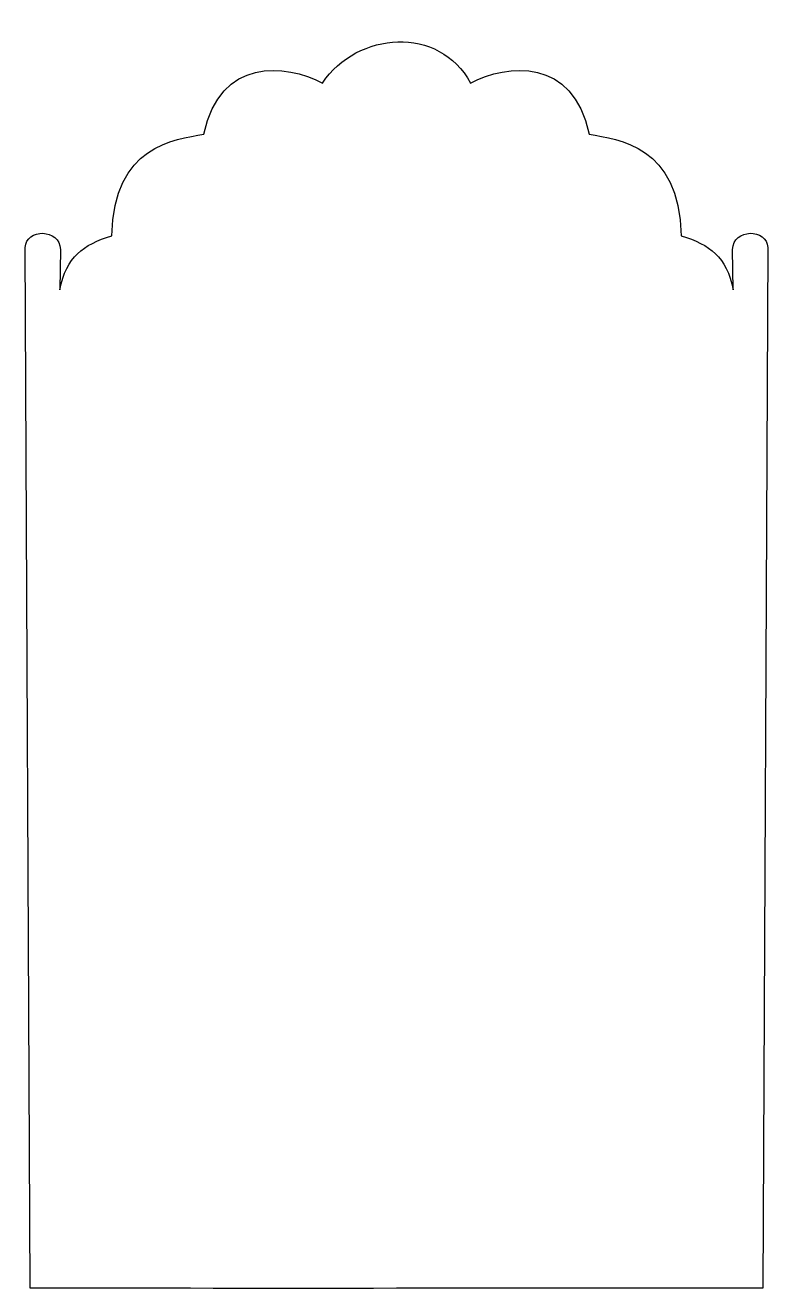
# Model space of a CAD drawing. Header units: centimetres. Extents: x -3.73 to 1.32, y -0.53 to 8.06.
import ezdxf

# ---------------------------------------------------------------- set-up
doc = ezdxf.new("R2010")
doc.units = ezdxf.units.CM
doc.header["$MEASUREMENT"] = 0
doc.layers.add('Layer 1', color=7, linetype='Continuous')

msp = doc.modelspace()

# ---------------------------------------------------------------- linework, layer by layer
at = {"layer": 'Layer 1', "color": 46}
msp.add_open_spline([(-1.70436, 7.66896), (-1.95548, 7.79902), (-2.39883, 7.84697), (-2.51211, 7.32107), (-2.51211, 7.32107), (-2.7097, 7.28433), (-3.12487, 7.24513), (-3.13614, 6.63142), (-3.13614, 6.63142), (-3.33492, 6.56833), (-3.44392, 6.49023), (-3.49077, 6.26373), (-3.49077, 6.26373), (-3.49077, 6.26373), (-3.48635, 6.53808), (-3.48635, 6.53808), (-3.48635, 6.53808), (-3.48926, 6.67987), (-3.72118, 6.68347), (-3.72528, 6.55034), (-3.72528, 6.55034), (-3.72528, 6.55034), (-3.69259, -0.52104), (-3.69259, -0.52104), (-3.69259, -0.52104), (-2.03205, -0.52563), (-0.37152, -0.52138), (1.28902, -0.52104), (1.28902, -0.52104), (1.28902, -0.52104), (1.3217, 6.55034), (1.3217, 6.55034), (1.3217, 6.55034), (1.31761, 6.68347), (1.08569, 6.67987), (1.08278, 6.53808), (1.08278, 6.53808), (1.08278, 6.53808), (1.0872, 6.26373), (1.0872, 6.26373), (1.0872, 6.26373), (1.04035, 6.49023), (0.93135, 6.56833), (0.73257, 6.63142), (0.73257, 6.63142), (0.7213, 7.24513), (0.30613, 7.28433), (0.10854, 7.32107), (0.10854, 7.32107), (-0.00474, 7.84697), (-0.44809, 7.79902), (-0.69921, 7.66896), (-0.69921, 7.66896), (-0.90943, 8.06138), (-1.46859, 8.02214), (-1.70436, 7.66896)], degree=3, knots=[0, 0, 0, 0, 0.0666667, 0.0666667, 0.0666667, 0.0666667, 0.1333333, 0.1333333, 0.1333333, 0.1333333, 0.2, 0.2, 0.2, 0.2, 0.2666667, 0.2666667, 0.2666667, 0.2666667, 0.3333333, 0.3333333, 0.3333333, 0.3333333, 0.4, 0.4, 0.4, 0.4, 0.4666667, 0.4666667, 0.4666667, 0.4666667, 0.5333333, 0.5333333, 0.5333333, 0.5333333, 0.6, 0.6, 0.6, 0.6, 0.6666667, 0.6666667, 0.6666667, 0.6666667, 0.7333333, 0.7333333, 0.7333333, 0.7333333, 0.8, 0.8, 0.8, 0.8, 0.8666667, 0.8666667, 0.8666667, 0.8666667, 1, 1, 1, 1], dxfattribs=at)

doc.saveas('drawing.dxf')
